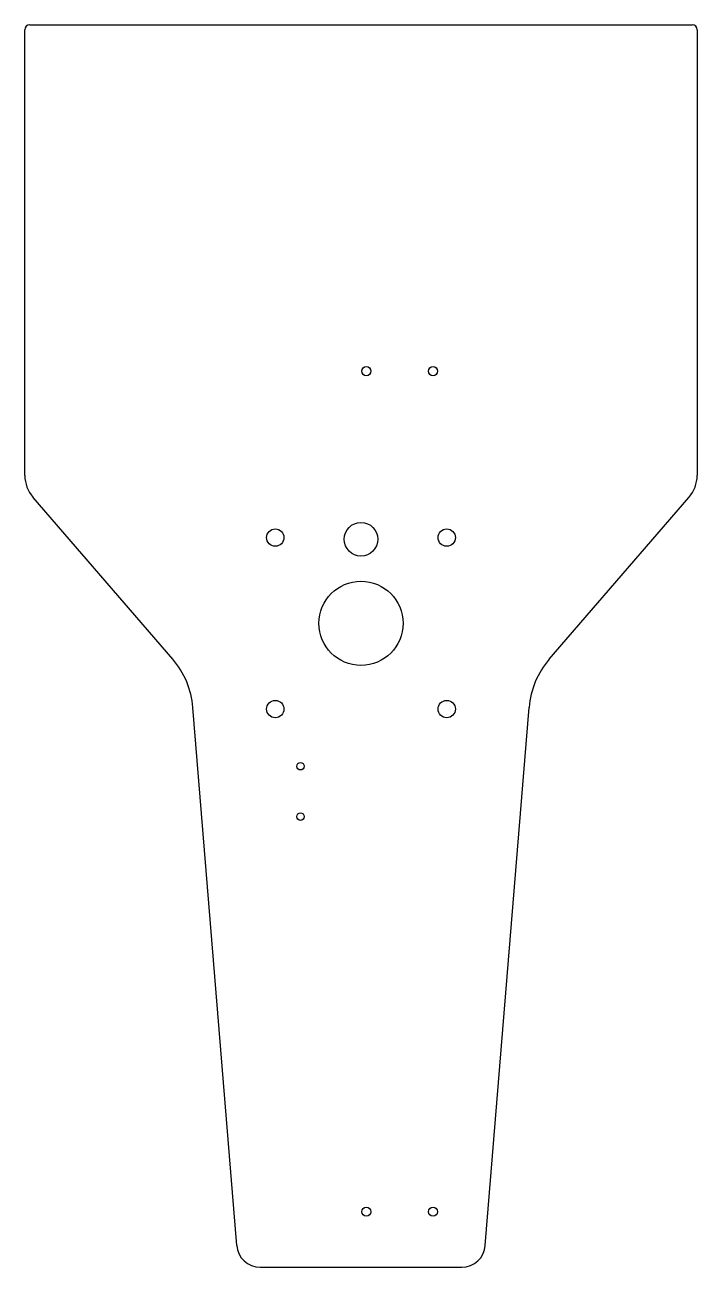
# Model space of a CAD drawing. Header units: millimetres. Extents: x 8 to 408, y 11 to 750.
import ezdxf

# ---------------------------------------------------------------- set-up
doc = ezdxf.new("R2010")
doc.units = ezdxf.units.MM
doc.layers.add('View', color=7, linetype='CONTINUOUS')

msp = doc.modelspace()

# ---------------------------------------------------------------- linework, layer by layer
at = {"layer": 'View'}
for p, q in [((8.00516, 481.536), (8.00516, 746.536)), ((11.0052, 749.536), (405.005, 749.536)), ((408.005, 746.536), (408.005, 481.536)), ((96.0181, 372.143), (12.8659, 468.467)), ((319.992, 372.143), (403.144, 468.467)), ((134.051, 23.3895), (108.005, 343.525)), ((281.959, 23.3895), (308.005, 343.525)), ((148.005, 10.5248), (268.005, 10.5248))]:
    msp.add_line(p, q, dxfattribs=at)
for centre, radius in [((211.155, 543.525), 2.75), ((250.855, 543.525), 2.75), ((208.005, 443.525), 10), ((157, 444.53), 5.15), ((259.01, 444.53), 5.15), ((208.005, 393.525), 25), ((157, 342.52), 5.15), ((259.01, 342.52), 5.15), ((172.005, 308.525), 2.25), ((172.005, 278.525), 2.25), ((211.155, 43.5248), 2.75), ((250.855, 43.5248), 2.75)]:
    msp.add_circle(centre, radius, dxfattribs=at)
for centre, radius, start, end in [((11.0052, 746.536), 3, 90, 180), ((405.005, 746.536), 3, 0, 90), ((28.0052, 481.536), 20, 180, -139.197), ((388.005, 481.536), 20, -40.8026, 0), ((58.1698, 339.47), 50, 4.65132, 40.8026), ((357.84, 339.47), 50, 139.197, 175.349), ((148.005, 24.5248), 14, -175.349, -90), ((268.005, 24.5248), 14, -90, -4.65132)]:
    msp.add_arc(centre, radius, start, end, dxfattribs=at)

doc.saveas('drawing.dxf')
